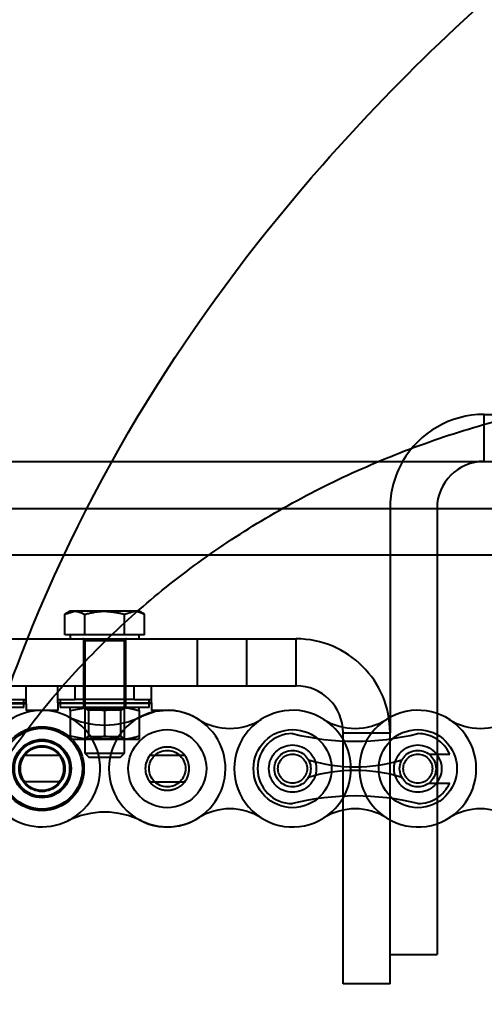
# Model space of a CAD drawing. Header units: metres. Extents: x 0 to 63075, y 0 to 44550.
# Drawn here: x 39883.4 to 39930.5, y 35993.5 to 36093.1 of the extents above; entities that cross this region are included whole.
import ezdxf

# ---------------------------------------------------------------- set-up
doc = ezdxf.new("R2010")
doc.units = ezdxf.units.M
doc.header["$LTSCALE"] = 75
doc.linetypes.add('HIDDEN2', pattern=[4.7625, 3.175, -1.5875])
for name, color, linetype in [('SDM', 7, 'Continuous'), ('SL1', 8, 'Continuous'), ('SL4', 4, 'Continuous'), ('ST1', 7, 'HIDDEN2')]:
    doc.layers.add(name, color=color, linetype=linetype)
doc.styles.add('ROMANS', font='ROMANS.SHX')
doc.dimstyles.new('75___1-75', dxfattribs={"dimscale": 75, "dimtxt": 2.5, "dimasz": 2, "dimexe": 1.5, "dimexo": 1, "dimgap": 0.5, "dimtad": 1, "dimdec": 0, "dimzin": 12, "dimtxsty": 'ROMANS', "dimcen": 0, "dimclrd": 256, "dimclre": 256, "dimclrt": 3, "dimazin": 3, "dimtfac": 1, "dimtdec": 0, "dimtmove": 0, "dimatfit": 0, "dimfxl": 1, "dimlwd": -1, "dimlwe": -1, "dimarcsym": 0})

# ---------------------------------------------------------------- blocks, each defined once
blk = doc.blocks.new('A$Cf33ee68d')
at = {"layer": 'SL1'}
for points, knots in [([(16195.296, 7808.567), (16196.867, 7814.73), (16198.828, 7820.731), (16208.419, 7844.958), (16218.991, 7861.101), (16247.397, 7893.411), (16266.462, 7908.034), (16309.424, 7933.233), (16333.723, 7943.414), (16385.193, 7959.218), (16412.378, 7964.798), (16461.236, 7970.687), (16482.602, 7971.951), (16503.97, 7971.951)], [3.268342, 3.268342, 3.268342, 3.268342, 3.33702, 3.33702, 3.555753, 3.555753, 3.847507, 3.847507, 4.161667, 4.161667, 4.475826, 4.475826, 4.712315, 4.712315, 4.712315, 4.712315]), ([(16193.641, 7805.406), (16194.78, 7807.714), (16196.043, 7809.97), (16198.811, 7814.377), (16200.322, 7816.531), (16203.569, 7820.696), (16205.309, 7822.711), (16208.996, 7826.578), (16210.948, 7828.434), (16215.038, 7831.965), (16217.183, 7833.644), (16221.638, 7836.806), (16223.954, 7838.292), (16228.729, 7841.055), (16231.194, 7842.335), (16236.243, 7844.675), (16238.834, 7845.738), (16244.11, 7847.635), (16246.802, 7848.472), (16252.256, 7849.912), (16255.024, 7850.516), (16260.605, 7851.486), (16263.425, 7851.853), (16269.156, 7852.352), (16272.075, 7852.479), (16277.832, 7852.479), (16280.677, 7852.359), (16286.334, 7851.878), (16289.153, 7851.518), (16294.733, 7850.561), (16297.501, 7849.964), (16302.954, 7848.538), (16305.645, 7847.709), (16310.921, 7845.826), (16313.512, 7844.771), (16318.564, 7842.446), (16321.031, 7841.174), (16325.812, 7838.425), (16328.133, 7836.945), (16332.6, 7833.794), (16334.751, 7832.119), (16338.862, 7828.592), (16340.824, 7826.736), (16344.537, 7822.861), (16346.292, 7820.84), (16349.57, 7816.653), (16351.098, 7814.484), (16353.908, 7810.025), (16355.194, 7807.73), (16357.506, 7803.043), (16358.536, 7800.645), (16360.328, 7795.779), (16361.092, 7793.304), (16362.348, 7788.309), (16362.841, 7785.783), (16363.552, 7780.711), (16363.772, 7778.158), (16363.935, 7773.059), (16363.881, 7770.505), (16363.499, 7765.425), (16363.172, 7762.894), (16362.252, 7757.881), (16361.658, 7755.393), (16360.402, 7751.145), (16359.799, 7749.363), (16359.128, 7747.605)], [0, 0, 0, 0, 8.347088, 8.347088, 16.801546, 16.801546, 25.294866, 25.294866, 33.816343, 33.816343, 42.354668, 42.354668, 50.900516, 50.900516, 59.447382, 59.447382, 67.991426, 67.991426, 76.530877, 76.530877, 85.065412, 85.065412, 93.595637, 93.595637, 102.341976, 102.341976, 110.866853, 110.866853, 119.392248, 119.392248, 127.919257, 127.919257, 136.449361, 136.449361, 144.983739, 144.983739, 153.523022, 153.523022, 162.066924, 162.066924, 170.613742, 170.613742, 179.159719, 179.159719, 187.698431, 187.698431, 196.220556, 196.220556, 204.714645, 204.714645, 213.169447, 213.169447, 221.577596, 221.577596, 229.939064, 229.939064, 238.262231, 238.262231, 246.561882, 246.561882, 254.855919, 254.855919, 263.16276, 263.16276, 269.274674, 269.274674, 269.274674, 269.274674])]:
    blk.add_open_spline(points, degree=3, knots=knots, dxfattribs=at)
blk = doc.blocks.new('*D31')
at = {"layer": 'Defpoints', "color": 0, "transparency": 16777216}
for p in [(35481.239, 36889.883), (35481.239, 36053.028), (40155.714, 36053.028)]:
    blk.add_point(p, dxfattribs=at)
at = {"layer": 'SDM', "transparency": 16777216}
for p, q in [((35481.239, 36128.028), (35481.239, 37002.383)), ((40155.714, 36128.028), (40155.714, 37002.383)), ((40005.714, 36889.883), (35631.239, 36889.883))]:
    blk.add_line(p, q, dxfattribs=at)
for points in [[(35631.239, 36914.883), (35631.239, 36864.883), (35481.239, 36889.883)], [(40005.714, 36914.883), (40005.714, 36864.883), (40155.714, 36889.883)]]:
    blk.add_solid(points, dxfattribs=at)
at = {"layer": 'SDM', "color": 3, "transparency": 16777216, "insert": (37818.476, 37021.133), "char_height": 187.5, "attachment_point": 5, "style": 'ROMANS'}
blk.add_mtext('4674', dxfattribs=at)
blk = doc.blocks.new('A$C6e6623c1')
at = {"layer": 'SL4'}
for p, q in [((4449.238, 1725.35), (4449.238, 1730.112)), ((4449.238, 1730.112), (4454.475, 1730.112)), ((3669.713, 1725.35), (4614.715, 1725.35)), ((4619.713, 1715.825), (3669.713, 1715.825))]:
    blk.add_line(p, q, dxfattribs=at)
blk.add_arc((4449.238, 1720.587), 9.525, 90, 150, dxfattribs=at)
at = {"layer": 'ST1'}
for p, q in [((4449.238, 1725.35), (4449.238, 1730.112)), ((3669.713, 1720.587), (4669.713, 1720.587)), ((4439.713, 1720.587), (4439.713, 1697.827)), ((4444.475, 1720.587), (4444.475, 1675.35)), ((4669.713, 1715.825), (3669.713, 1715.825)), ((4406.736, 1709.84), (4407.746, 1710.152)), ((4407.278, 1710.152), (4406.736, 1709.84)), ((4406.736, 1707.753), (4406.736, 1709.84)), ((4407.746, 1710.152), (4407.278, 1710.152)), ((4410.778, 1710.152), (4407.746, 1710.152)), ((4408.757, 1707.753), (4408.757, 1709.84)), ((4413.809, 1710.152), (4410.778, 1710.152)), ((4412.798, 1709.84), (4413.809, 1710.152)), ((4412.798, 1707.753), (4412.798, 1709.84)), ((4414.278, 1710.152), (4413.809, 1710.152)), ((4414.819, 1709.84), (4414.278, 1710.152)), ((4414.819, 1707.753), (4414.819, 1709.84)), ((4407.746, 1707.753), (4406.736, 1707.753)), ((4407.278, 1707.753), (4407.278, 1707.353)), ((4408.757, 1707.753), (4407.746, 1707.753)), ((4410.778, 1707.753), (4408.757, 1707.753)), ((4412.798, 1707.753), (4410.778, 1707.753)), ((4413.809, 1707.753), (4412.798, 1707.753)), ((4414.819, 1707.753), (4413.809, 1707.753)), ((4414.278, 1707.353), (4414.278, 1707.753)), ((4312.468, 1707.353), (4420.188, 1707.353)), ((4408.628, 1707.353), (4408.628, 1702.59)), ((4412.778, 1707.152), (4408.778, 1707.152)), ((4408.778, 1707.152), (4408.778, 1695.743)), ((4412.778, 1695.743), (4412.778, 1707.152)), ((4412.928, 1702.59), (4412.928, 1707.353)), ((4420.188, 1702.59), (4420.188, 1707.353)), ((4420.188, 1707.353), (4425.188, 1707.353)), ((4425.188, 1702.59), (4425.188, 1707.353)), ((4425.188, 1707.353), (4430.188, 1707.353)), ((4430.188, 1702.59), (4430.188, 1707.353)), ((4312.468, 1702.59), (4420.188, 1702.59)), ((4402.828, 1701.19), (4402.828, 1702.59)), ((4406.028, 1701.19), (4406.028, 1702.59)), ((4407.778, 1701.19), (4407.778, 1702.59)), ((4408.628, 1702.59), (4408.628, 1701.19)), ((4412.928, 1701.19), (4412.928, 1702.59)), ((4413.778, 1701.19), (4413.778, 1702.59)), ((4415.528, 1701.19), (4415.528, 1702.59)), ((4420.188, 1702.59), (4425.188, 1702.59)), ((4425.188, 1702.59), (4430.188, 1702.59)), ((4402.828, 1700.84), (4393.328, 1700.84)), ((4402.828, 1700.753), (4393.328, 1700.753)), ((4401.361, 1701.19), (4402.828, 1701.19)), ((4402.578, 1700.39), (4402.578, 1701.19)), ((4402.828, 1700.753), (4402.828, 1701.19)), ((4402.828, 1700.753), (4402.828, 1700.095)), ((4406.028, 1701.19), (4407.778, 1701.19)), ((4406.028, 1700.878), (4406.028, 1701.19)), ((4406.028, 1700.878), (4415.528, 1700.878)), ((4406.028, 1700.878), (4406.028, 1700.095)), ((4406.028, 1700.84), (4415.528, 1700.84)), ((4406.278, 1701.19), (4406.278, 1700.39)), ((4413.778, 1701.19), (4407.778, 1701.19)), ((4408.628, 1701.19), (4408.628, 1700.39)), ((4412.928, 1700.39), (4412.928, 1701.19)), ((4413.778, 1701.19), (4415.528, 1701.19)), ((4415.278, 1700.39), (4415.278, 1701.19)), ((4415.528, 1700.878), (4415.528, 1701.19)), ((4415.528, 1700.878), (4415.528, 1700.095)), ((4402.578, 1700.39), (4393.578, 1700.39)), ((4404.427, 1700.095), (4402.828, 1700.095)), ((4406.028, 1700.095), (4404.427, 1700.095)), ((4415.278, 1700.39), (4406.278, 1700.39)), ((4407.278, 1700.077), (4409.028, 1700.39)), ((4407.278, 1700.077), (4407.278, 1697.503)), ((4408.778, 1700.39), (4409.128, 1700.145)), ((4408.778, 1700.39), (4408.778, 1700.365)), ((4412.778, 1700.365), (4408.778, 1700.365)), ((4408.778, 1700.365), (4409.128, 1700.12)), ((4412.428, 1700.145), (4409.128, 1700.145)), ((4409.128, 1700.145), (4409.128, 1700.12)), ((4412.428, 1700.12), (4409.128, 1700.12)), ((4409.128, 1700.12), (4409.128, 1697.435)), ((4410.778, 1700.077), (4412.528, 1700.39)), ((4410.778, 1700.077), (4410.778, 1697.503)), ((4412.428, 1700.145), (4412.778, 1700.39)), ((4412.428, 1700.12), (4412.778, 1700.365)), ((4412.428, 1700.12), (4412.428, 1700.145)), ((4412.428, 1697.435), (4412.428, 1700.12)), ((4412.778, 1700.365), (4412.778, 1700.39)), ((4414.278, 1700.077), (4414.278, 1697.503)), ((4417.127, 1700.095), (4415.528, 1700.095)), ((4434.95, 1697.827), (4439.713, 1697.827)), ((4434.95, 1672.353), (4434.95, 1697.827)), ((4439.713, 1672.353), (4439.713, 1697.827)), ((4407.278, 1697.503), (4409.028, 1697.19)), ((4407.278, 1697.19), (4409.028, 1697.19)), ((4409.128, 1697.46), (4408.778, 1697.215)), ((4409.128, 1697.435), (4408.778, 1697.19)), ((4408.778, 1697.215), (4412.778, 1697.215)), ((4409.028, 1697.19), (4412.528, 1697.19)), ((4409.128, 1697.46), (4412.428, 1697.46)), ((4409.128, 1697.435), (4412.428, 1697.435)), ((4410.778, 1697.503), (4412.528, 1697.19)), ((4412.778, 1697.215), (4412.428, 1697.46)), ((4412.778, 1697.19), (4412.428, 1697.435)), ((4412.528, 1697.19), (4414.278, 1697.19)), ((4408.778, 1695.743), (4412.778, 1695.743)), ((4408.778, 1695.743), (4409.168, 1695.353)), ((4412.388, 1695.353), (4412.778, 1695.743)), ((4415.437, 1695.637), (4415.347, 1695.525)), ((4418.908, 1695.525), (4418.734, 1695.73)), ((4443.635, 1695.666), (4445.758, 1695.666)), ((4406.208, 1695.525), (4402.647, 1695.525)), ((4409.168, 1695.353), (4412.388, 1695.353)), ((4418.908, 1695.525), (4415.347, 1695.525)), ((4406.208, 1692.855), (4402.647, 1692.855)), ((4402.737, 1692.743), (4402.647, 1692.855)), ((4406.208, 1692.855), (4406.034, 1692.65)), ((4415.347, 1692.855), (4418.908, 1692.855)), ((4443.635, 1692.714), (4445.758, 1692.714)), ((4439.713, 1675.35), (4444.475, 1675.35)), ((4439.713, 1672.353), (4434.95, 1672.353))]:
    blk.add_line(p, q, dxfattribs=at)
at = {"layer": 'ST1', "flags": 128}
for points in [[(4417.127, 1700.095), (4415.919, 1699.97), (4414.506, 1699.481)], [(4402.647, 1695.525), (4402.854, 1695.763), (4402.964, 1695.866)], [(4415.347, 1692.855), (4415.554, 1692.617), (4415.664, 1692.514)]]:
    blk.add_lwpolyline(points, dxfattribs=at)
at = {"layer": 'ST1'}
for centre, radius in [((4404.427, 1694.19), 4.255), ((4404.427, 1694.19), 4.1), ((4404.427, 1694.19), 4.1), ((4404.427, 1694.19), 4.1), ((4404.427, 1694.19), 4.1), ((4417.127, 1694.19), 3.96), ((4429.828, 1694.19), 3.96), ((4442.528, 1694.19), 3.96), ((4404.427, 1694.19), 2.955), ((4404.427, 1694.19), 2.892), ((4404.427, 1694.19), 2.803), ((4404.427, 1694.19), 2.314), ((4417.127, 1694.19), 1.845), ((4429.828, 1694.19), 2.398), ((4429.828, 1694.19), 1.845), ((4429.828, 1694.19), 1.476), ((4442.528, 1694.19), 2.398), ((4442.528, 1694.19), 1.845), ((4442.528, 1694.19), 1.476)]:
    blk.add_circle(centre, radius, dxfattribs=at)
for centre, radius, start, end in [((4449.238, 1720.587), 9.525, 150, 180), ((4449.238, 1720.587), 4.763, 90, 180), ((4408.578, 1707.152), 0.2, 0, 90), ((4412.978, 1707.152), 0.2, 90, 180), ((4430.188, 1697.827), 9.525, 0, 90), ((4430.188, 1697.827), 4.762, 0, 90), ((4404.427, 1694.19), 5.905, 90, 296.35916), ((4404.427, 1694.19), 5.905, 296.35916, 90), ((4417.127, 1694.19), 5.92, 57.56669, 302.43331), ((4417.127, 1694.19), 5.905, 243.64084, 90), ((4429.828, 1694.19), 5.92, 57.56669, 302.43331), ((4442.528, 1694.19), 5.92, 237.56669, 122.43331), ((4410.778, 1707.005), 8.397, 243.64084, 296.35916), ((4423.478, 1704.183), 5.92, 237.56669, 302.43331), ((4436.178, 1704.183), 5.92, 237.56669, 302.43331), ((4429.828, 1694.19), 5.92, 302.43331, 57.56669), ((4442.528, 1694.19), 5.92, 122.43331, 237.56669), ((4448.878, 1704.183), 5.92, 237.56669, 302.43331), ((4429.828, 1694.19), 3.552, 90, 270), ((4436.178, 1723.287), 26.322, 256.04015, 283.95985), ((4442.528, 1694.19), 3.552, 24.55336, 90), ((4404.427, 1694.19), 2.225, 143.1301, 216.8699), ((4404.427, 1694.19), 2.225, 323.1301, 36.8699), ((4417.127, 1694.19), 2.225, 143.1301, 216.8699), ((4417.127, 1694.19), 2.225, 323.1301, 36.8699), ((4436.178, 1710.542), 16.175, 252.993, 287.007), ((4436.178, 1677.838), 16.175, 72.993, 107.007), ((4442.528, 1694.19), 3.552, 270, 335.44664), ((4436.178, 1665.093), 26.322, 76.04015, 103.95985), ((4410.778, 1681.375), 8.397, 63.64084, 116.35916), ((4423.478, 1684.197), 5.92, 57.56669, 122.43331), ((4436.178, 1684.197), 5.92, 57.56669, 122.43331), ((4448.878, 1684.197), 5.92, 57.56669, 122.43331)]:
    blk.add_arc(centre, radius, start, end, dxfattribs=at)
for points, knots in [([(4407.746, 1710.152), (4407.77, 1710.152), (4408.112, 1710.148), (4408.446, 1709.988), (4408.757, 1709.84)], [0, 0, 0, 0, 0.070174, 1, 1, 1, 1]), ([(4408.757, 1709.84), (4409.275, 1709.969), (4409.942, 1710.135), (4410.626, 1710.149), (4410.778, 1710.152)], [0, 0, 0, 0, 0.778131, 1, 1, 1, 1]), ([(4410.778, 1710.152), (4411.326, 1710.112), (4412.01, 1710.061), (4412.668, 1709.877), (4412.798, 1709.84)], [0, 0, 0, 0, 0.801725, 1, 1, 1, 1]), ([(4413.809, 1710.152), (4413.833, 1710.152), (4414.174, 1710.148), (4414.508, 1709.988), (4414.819, 1709.84)], [0, 0, 0, 0, 0.070174, 1, 1, 1, 1]), ([(4407.278, 1700.077), (4407.278, 1700.125), (4407.278, 1700.308), (4407.278, 1700.355), (4407.278, 1700.39)], [0, 0, 0, 0, 0.257551, 1, 1, 1, 1]), ([(4409.028, 1700.39), (4409.069, 1700.39), (4409.66, 1700.385), (4410.239, 1700.226), (4410.778, 1700.077)], [0, 0, 0, 0, 0.070174, 1, 1, 1, 1]), ([(4412.528, 1700.39), (4412.569, 1700.39), (4413.16, 1700.385), (4413.739, 1700.226), (4414.278, 1700.077)], [0, 0, 0, 0, 0.0701742, 1, 1, 1, 1]), ([(4414.278, 1700.077), (4414.278, 1700.125), (4414.278, 1700.308), (4414.278, 1700.355), (4414.278, 1700.39)], [0, 0, 0, 0, 0.257551, 1, 1, 1, 1]), ([(4407.278, 1697.503), (4407.278, 1697.455), (4407.278, 1697.272), (4407.278, 1697.225), (4407.278, 1697.19)], [0, 0, 0, 0, 0.257551, 1, 1, 1, 1]), ([(4409.028, 1697.19), (4409.069, 1697.19), (4409.66, 1697.195), (4410.239, 1697.354), (4410.778, 1697.503)], [0, 0, 0, 0, 0.070174, 1, 1, 1, 1]), ([(4412.528, 1697.19), (4412.569, 1697.19), (4413.16, 1697.195), (4413.739, 1697.354), (4414.278, 1697.503)], [0, 0, 0, 0, 0.0701742, 1, 1, 1, 1]), ([(4414.278, 1697.503), (4414.278, 1697.455), (4414.278, 1697.272), (4414.278, 1697.225), (4414.278, 1697.19)], [0, 0, 0, 0, 0.257551, 1, 1, 1, 1]), ([(4402.647, 1695.525), (4402.759, 1695.655), (4402.978, 1695.911), (4403.418, 1696.194), (4403.907, 1696.374), (4404.427, 1696.435), (4404.948, 1696.374), (4405.437, 1696.194), (4405.877, 1695.911), (4406.096, 1695.655), (4406.208, 1695.525)], [0, 0, 0, 0, 0.130043, 0.255982, 0.379107, 0.5, 0.620893, 0.744018, 0.869957, 1, 1, 1, 1]), ([(4415.347, 1695.525), (4415.459, 1695.655), (4415.678, 1695.911), (4416.118, 1696.194), (4416.607, 1696.374), (4417.127, 1696.435), (4417.648, 1696.374), (4418.137, 1696.194), (4418.577, 1695.911), (4418.796, 1695.655), (4418.908, 1695.525)], [0, 0, 0, 0, 0.130043, 0.255982, 0.379107, 0.5, 0.620893, 0.744018, 0.869957, 1, 1, 1, 1]), ([(4406.208, 1692.855), (4406.096, 1692.725), (4405.877, 1692.469), (4405.437, 1692.186), (4404.948, 1692.006), (4404.427, 1691.945), (4403.907, 1692.006), (4403.418, 1692.186), (4402.978, 1692.469), (4402.759, 1692.725), (4402.647, 1692.855)], [0, 0, 0, 0, 0.130043, 0.255982, 0.379107, 0.5, 0.620893, 0.744018, 0.869957, 1, 1, 1, 1]), ([(4418.908, 1692.855), (4418.796, 1692.725), (4418.577, 1692.469), (4418.137, 1692.186), (4417.648, 1692.006), (4417.127, 1691.945), (4416.607, 1692.006), (4416.118, 1692.186), (4415.678, 1692.469), (4415.459, 1692.725), (4415.347, 1692.855)], [0, 0, 0, 0, 0.130043, 0.255982, 0.379107, 0.5, 0.620893, 0.744018, 0.869957, 1, 1, 1, 1])]:
    blk.add_open_spline(points, degree=3, knots=knots, dxfattribs=at)

msp = doc.modelspace()

# ---------------------------------------------------------------- block references
at = {"layer": 'SDM'}
for name, p in [('A$Cf33ee68d', (23682.925, 28203.367)), ('A$C6e6623c1', (35481.239, 34322.916))]:
    msp.add_blockref(name, p, dxfattribs=at)

# ---------------------------------------------------------------- dimensions: what is measured, and where the dimension line sits
dim = msp.add_linear_dim(base=(35481.239, 36889.883), p1=(40155.714, 36053.028), p2=(35481.239, 36053.028), dimstyle='75___1-75', override={"dimtmove": 1}, dxfattribs=at)
dim.commit()
dim.dimension.update_dxf_attribs({"geometry": '*D31', "text_midpoint": (37818.476, 37021.133)})

doc.saveas('drawing.dxf')
